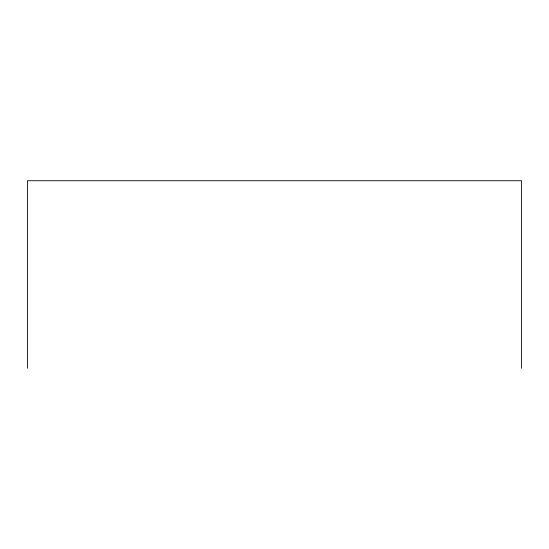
<?xml version="1.0" encoding="UTF-8"?>
<svg xmlns="http://www.w3.org/2000/svg" width="549" height="549" viewBox="0 0 549 549"><rect width="100%" height="100%" fill="white"/><g stroke="black" fill="none" stroke-linecap="round" stroke-linejoin="round"><path stroke-width="0.82" d="M521.55 368.283L521.55 180.717L27.45 180.717L27.45 368.283"/></g></svg>
